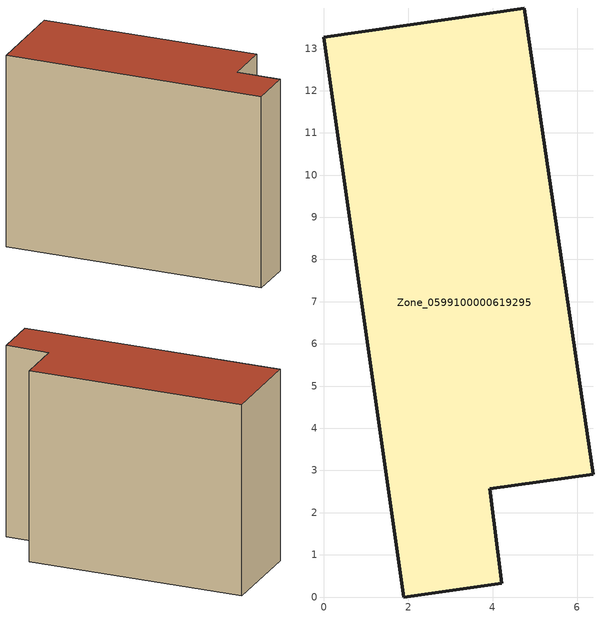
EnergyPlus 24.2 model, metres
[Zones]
Zone_0599100000619295
 floor ground (C_G): 0,13.27 4.75,13.96 6.38,2.91 3.93,2.57 4.22,0.32 1.89,0 z0
 wall outside (C_F): 4.75,13.96 0,13.27 1.89,0 4.22,0.32 3.93,2.57 6.38,2.91 4.75,13.96 z0:10.05
 roof outside (C_R): 0,13.27 1.89,0 4.22,0.32 3.93,2.57 6.38,2.91 4.75,13.96 z10.05
[BUILDING]
Pand.0599100000619295: North Axis=0; Terrain=City; Loads Convergence Tolerance Value=0.04; Temperature Convergence Tolerance Value=0.4; Solar Distribution=FullExterior; Maximum Number of Warmup Days=25; Minimum Number of Warmup Days=1
[Site:Location]
Rotterdam.The.Hague.AP_ZH_NLD Design_Conditions: Latitude=51.96; Longitude=4.45; Time Zone=1; Elevation=-4.5
[SITE:GROUNDTEMPERATURE:BUILDINGSURFACE]
18, 18, 18, 18, 18, 18, 18, 18, 18, 18, 18, 18
[MATERIAL] Thermal Absorptance=0.9; Solar Absorptance=0.7; Visible Absorptance=0.7
Name | Roughness | Thickness | Conductivity | Density | Specific Heat
G.TI.1946 | MediumSmooth | 0.15 | 1 | 540 | 1210
F.TI.1946 | Rough | 0.3 | 0.857143 | 1920 | 840
R.TI.1946 | MediumRough | 0.2 | 0.1 | 1500 | 1000
[CONSTRUCTION]
C_G: G.TI.1946
C_F: F.TI.1946
C_R: R.TI.1946
[ZONE]
Zone_0599100000619295: Type=1; Multiplier=1; Ceiling Height=Autocalculate; Volume=Autocalculate; Floor Area=autocalculate; Part of Total Floor Area=Yes
[ZONEINFILTRATION:DESIGNFLOWRATE]
Infil_Zone_0599100000619295: Zone or ZoneList or Space or SpaceList=Zone_0599100000619295; Schedule=AlwaysOn; Design Flow Rate Calculation Method=Flow/Area; Flow Rate per Floor Area=0.003; Constant Term Coefficient=1; Temperature Term Coefficient=0; Velocity Term Coefficient=0; Velocity Squared Term Coefficient=0
[HVACTEMPLATE:ZONE:IDEALLOADSAIRSYSTEM]
Zone_0599100000619295: Maximum Heating Supply Air Temperature=50; Minimum Cooling Supply Air Temperature=13; Maximum Heating Supply Air Humidity Ratio=0.0156; Minimum Cooling Supply Air Humidity Ratio=0.0077; Heating Limit=NoLimit; Cooling Limit=NoLimit; Dehumidification Control Type=ConstantSensibleHeatRatio; Cooling Sensible Heat Ratio=0.7; Dehumidification Setpoint=60; Humidification Control Type=None; Humidification Setpoint=30; Outdoor Air Method=None; Outdoor Air Flow Rate per Person=0.00944; Outdoor Air Flow Rate per Zone Floor Area=0; Outdoor Air Flow Rate per Zone=0; Demand Controlled Ventilation Type=None; Outdoor Air Economizer Type=NoEconomizer; Heat Recovery Type=None; Sensible Heat Recovery Effectiveness=0.7; Latent Heat Recovery Effectiveness=0.65
[ZONECONTROL:THERMOSTAT]
ThermostatControl_Zone_0599100000619295: Zone or ZoneList=Zone_0599100000619295; Control Type Schedule=DualSetpointControlType; Control 1=Thermostat_Zone_0599100000619295; Temperature Difference Between Cutout And Setpoint=0
[THERMOSTATSETPOINT:DUALSETPOINT]
Thermostat_Zone_0599100000619295: Heating Setpoint Temperature Schedule=HeatingSetpoint_Zone_0599100000619295; Cooling Setpoint Temperature Schedule=CoolingSetpoint_Zone_0599100000619295
[SCHEDULE:COMPACT]
HeatingSetpoint_Zone_0599100000619295: Through: 12/31, For: AllDays, Until: 24:00, 21
CoolingSetpoint_Zone_0599100000619295: Through: 12/31, For: AllDays, Until: 24:00, 24
DualSetpointControlType: Through: 12/31, For: AllDays, Until: 24:00, 4
AlwaysOn: Through: 12/31, For: AllDays, Until: 24:00, 1
